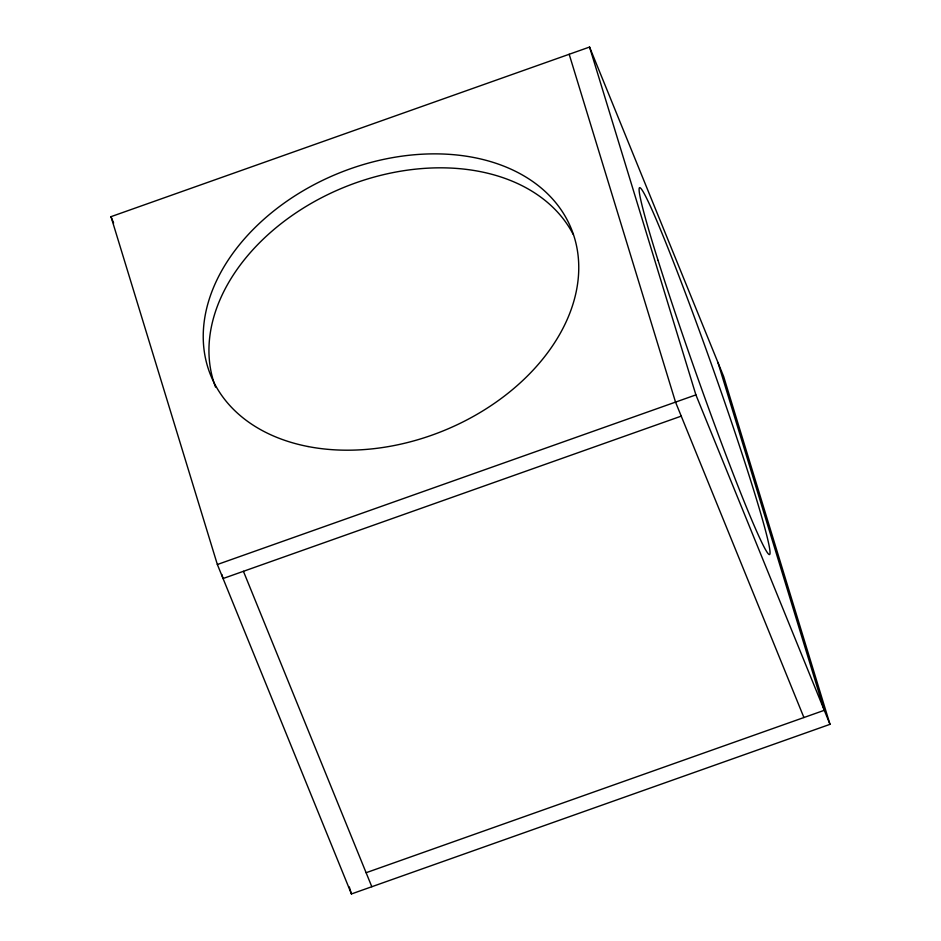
<?xml version="1.0" encoding="UTF-8"?>
<svg xmlns="http://www.w3.org/2000/svg" width="941" height="941" viewBox="0 0 941 941"><rect width="100%" height="100%" fill="white"/><g stroke="black" fill="none" stroke-linecap="round" stroke-linejoin="round"><path stroke-width="1.41" d="M111.003 216.665L589.56 47.05L723.641 376.494L829.997 724.335L351.44 893.95L217.359 564.506L111.003 216.665L113.602 223.041M217.359 564.506L695.905 394.891L829.997 724.335M681.249 416.134L223.064 578.527L221.829 574.492M366.108 872.719L824.281 710.314L717.936 362.473M803.92 717.536L675.532 402.113L569.187 54.272M243.425 571.305L371.813 886.728M589.56 47.05L695.905 394.891M349.299 886.94L351.44 893.95M215.536 387.104A194.646 139.033 -22.1 0 1 340.054 189A194.646 139.033 -22.1 0 1 573.222 234.427M308.083 446.54A194.646 139.033 -22.1 0 0 578.339 258.034A194.646 139.033 -22.1 0 0 286.605 201.386A194.646 139.033 -22.1 0 0 308.083 446.54M658.053 260.386A194.646 8.751 70.5 0 0 767.868 553.32A194.646 8.751 70.5 0 0 688.059 300.144A194.646 8.751 70.5 0 0 658.053 260.386"/></g></svg>
